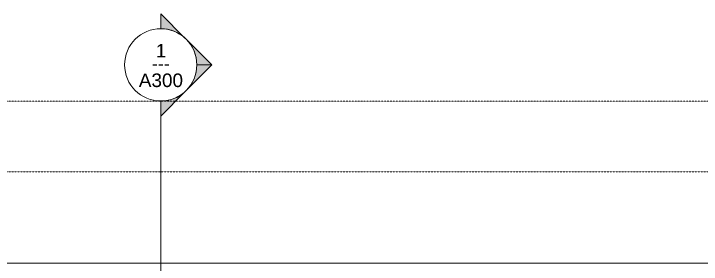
# Model space of a CAD drawing. Header units: inches. Extents: x -4169 to 885, y -251 to 585.
# Drawn here: x -862 to -404.9, y 418.6 to 584.9 of the extents above; entities that cross this region are included whole.
import ezdxf

# ---------------------------------------------------------------- set-up
doc = ezdxf.new("R2010")
doc.units = ezdxf.units.IN
doc.header["$MEASUREMENT"] = 0
doc.linetypes.add('Aligning Line 1_8_', pattern=[0.25, 0.125, -0.125])
for name, color, linetype, lineweight in [('0-5', 90, 'Continuous', 5), ('A-WALL', 113, 'Continuous', 13), ('G-ANNO-SYMB', 111, 'Aligning Line 1_8_', 9), ('G-ANNO-SYMB-1', 147, 'Aligning Line 1_8_', 9), ('G-ANNO-SYMB-2', 111, 'Continuous', 9)]:
    doc.layers.add(name, color=color, linetype=linetype, lineweight=lineweight)
doc.styles.add('Arial', font='arial.ttf', dxfattribs={"height": 9})
doc.styles.add('Century Gothic', font='ufonts.com_century-gothic.ttf', dxfattribs={"height": 9})

# ---------------------------------------------------------------- blocks, each defined once
blk = doc.blocks.new('CTR - 2nd Phase_rvt-2-BUILDING ELEVATION - COURTYARD - LOOKING WEST')
at = {"layer": 'G-ANNO-SYMB-1'}
blk.add_line((1953.33, 526.95), (4072.02, 526.95), dxfattribs=at)
blk = doc.blocks.new('CTR  - Topography_rvt-2-BUILDING ELEVATION - COURTYARD - LOOKING WEST')
at = {"layer": 'G-ANNO-SYMB-1'}
blk.add_line((1953.33, 480), (4072.02, 480), dxfattribs=at)
blk = doc.blocks.new('CTR - 1st Phase - Common Walls_rvt-2-BUILDING ELEVATION - COURTYARD - LOOKING WEST')
at = {"layer": 'G-ANNO-SYMB-1'}
for p, q in [((1953.33, 526.95), (4072.02, 526.95)), ((1953.33, 526.95), (4072.02, 526.95)), ((1953.33, 480), (4072.02, 480))]:
    blk.add_line(p, q, dxfattribs=at)
blk = doc.blocks.new('Basic Wall _ EXT - FIBER CEMENT - SMALL - ___-1820304-BUILDING ELEVATION - COURTYARD - LOOKING WEST')
at = {"layer": 'A-WALL'}
blk.add_line((3405.61, 419.28), (2073.48, 419.28), dxfattribs=at)
blk = doc.blocks.new('Section - Section Head - Filled-22785-BUILDING ELEVATION - COURTYARD - LOOKING WEST')
at = {"layer": 'G-ANNO-SYMB-2'}
h = blk.add_hatch(color=256, dxfattribs=at)
edge = h.paths.add_edge_path(flags=0)
edge.add_arc((2543.82, 550.95), 24.03, 47.9216, 90)
edge.add_line((2543.82, 574.98), (2543.82, 584.89))
edge.add_line((2543.82, 584.89), (2559.93, 568.79))
h = blk.add_hatch(color=256, dxfattribs=at)
edge = h.paths.add_edge_path(flags=0)
edge.add_line((2560.79, 567.92), (2577.76, 550.95))
edge.add_line((2577.76, 550.95), (2567.82, 550.95))
edge.add_arc((2543.82, 550.95), 24, 0, 45)
h = blk.add_hatch(color=256, dxfattribs=at)
edge = h.paths.add_edge_path(flags=0)
edge.add_arc((2543.82, 550.95), 24, 315, 360)
edge.add_line((2567.82, 550.95), (2577.76, 550.95))
edge.add_line((2577.76, 550.95), (2560.79, 533.98))
h = blk.add_hatch(color=256, dxfattribs=at)
edge = h.paths.add_edge_path(flags=0)
edge.add_line((2559.93, 533.12), (2543.82, 517.01))
edge.add_line((2543.82, 517.01), (2543.82, 526.92))
edge.add_arc((2543.82, 550.95), 24.03, 270, 312.0784)
for p, q in [((2559.93, 568.79), (2543.82, 584.89)), ((2543.82, 584.89), (2543.82, 574.98)), ((2577.76, 550.95), (2560.79, 567.92)), ((2560.79, 533.98), (2577.76, 550.95)), ((2567.82, 550.95), (2577.76, 550.95)), ((2577.76, 550.95), (2567.82, 550.95)), ((2543.82, 517.01), (2559.93, 533.12)), ((2543.82, 526.92), (2543.82, 517.01))]:
    blk.add_line(p, q, dxfattribs=at)
for centre, radius, start, end in [((2543.82, 550.98), 24, 90, 270), ((2543.82, 550.98), 24, 270, 90), ((2543.82, 550.95), 24.03, 47.9216, 90), ((2543.82, 550.95), 24, 0, 45), ((2543.82, 550.95), 24, 315, 360), ((2543.82, 550.95), 24.03, 270, 312.0784)]:
    blk.add_arc(centre, radius, start, end, dxfattribs=at)

msp = doc.modelspace()

# ---------------------------------------------------------------- linework, layer by layer
at = {"layer": 'G-ANNO-SYMB'}
for p, q in [((-1354.74, 526.95), (763.95, 526.95)), ((-1354.74, 480), (763.95, 480))]:
    msp.add_line(p, q, dxfattribs=at)
at = {"layer": 'G-ANNO-SYMB-2'}
msp.add_line((-764.25, 526.95), (-764.25, -241.84), dxfattribs=at)

# ---------------------------------------------------------------- block references
at = {"layer": '0-5'}
for name in ['CTR - 2nd Phase_rvt-2-BUILDING ELEVATION - COURTYARD - LOOKING WEST', 'CTR - 1st Phase - Common Walls_rvt-2-BUILDING ELEVATION - COURTYARD - LOOKING WEST', 'CTR  - Topography_rvt-2-BUILDING ELEVATION - COURTYARD - LOOKING WEST']:
    msp.add_blockref(name, (-3308.07, 0), dxfattribs=at)
at = {"layer": 'A-WALL'}
msp.add_blockref('Basic Wall _ EXT - FIBER CEMENT - SMALL - ___-1820304-BUILDING ELEVATION - COURTYARD - LOOKING WEST', (-3308.07, 0), dxfattribs=at)
at = {"layer": 'G-ANNO-SYMB-2'}
msp.add_blockref('Section - Section Head - Filled-22785-BUILDING ELEVATION - COURTYARD - LOOKING WEST', (-3308.07, 0), dxfattribs=at)

# ---------------------------------------------------------------- texts
at = {"layer": 'G-ANNO-SYMB-2', "char_height": 9, "attachment_point": 1}
for s, insert, width, style in [('1', (-767.57, 564.86), 8.484, 'Arial'), ('---', (-770.22, 556.36), 15.453, 'Century Gothic'), ('A300', (-778.81, 545.23), 35.754, 'Arial')]:
    msp.add_mtext(s, dxfattribs=dict(at, insert=insert, width=width, style=style))

doc.saveas('drawing.dxf')
